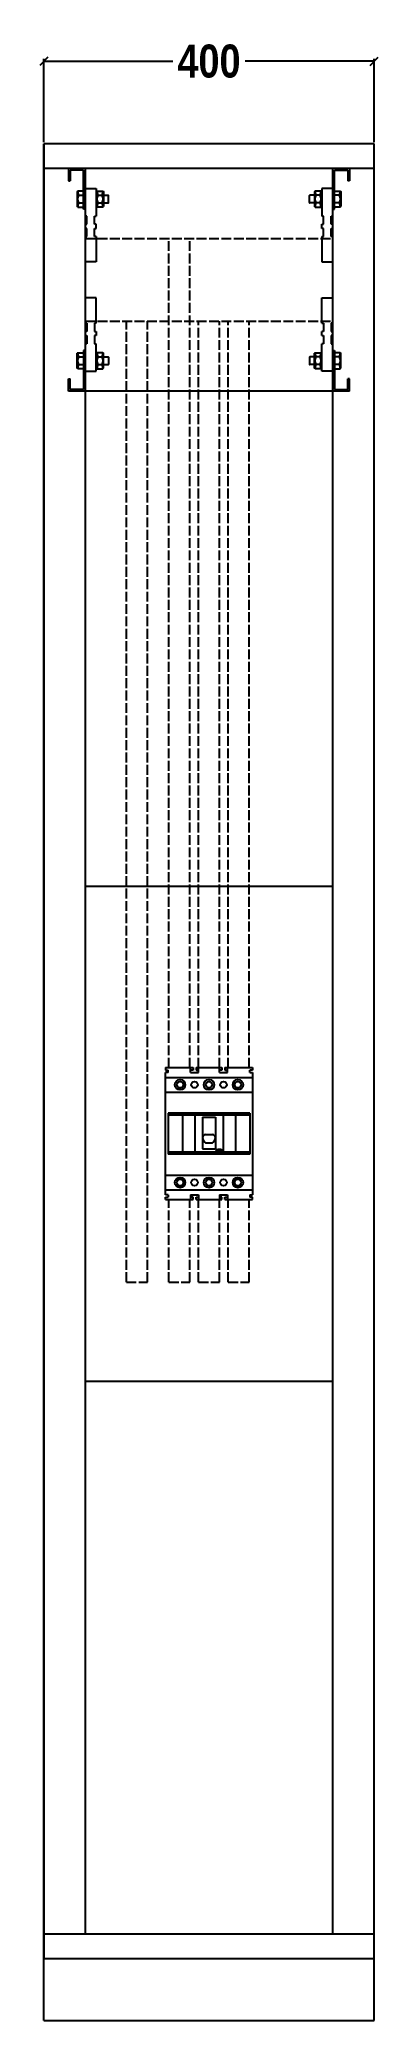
# Model space of a CAD drawing. Header units: millimetres. Extents: x -5 to 405, y -75 to 2326.
import ezdxf

# ---------------------------------------------------------------- set-up
doc = ezdxf.new("R2010")
doc.units = ezdxf.units.MM
doc.header["$MEASUREMENT"] = 0
doc.linetypes.add('ACAD_ISO02W100', pattern=[15, 12, -3])
doc.styles.add('ANB', font='ARIALNB.TTF')
doc.dimstyles.new('ARULLAIYA', dxfattribs={"dimtxt": 20, "dimasz": 10, "dimexe": 3, "dimexo": 2, "dimgap": 7, "dimtad": 0, "dimdec": 0, "dimzin": 0, "dimdsep": 46, "dimtxsty": 'ANB', "dimblk": 'OBLIQUE', "dimcen": 0.09, "dimadec": 0, "dimazin": 0, "dimtfac": 1, "dimtdec": 0, "dimtofl": 0, "dimtmove": 0, "dimatfit": 3, "dimldrblk": 'OBLIQUE', "dimfxl": 1, "dimtolj": 1, "dimtzin": 0, "dimarcsym": 1})

# ---------------------------------------------------------------- blocks, each defined once
blk = doc.blocks.new('_Oblique')
at = {"color": 0, "linetype": 'ByBlock', "lineweight": -2}
blk.add_line((-0.5, -0.5), (0.5, 0.5), dxfattribs=at)
blk = doc.blocks.new('*D1')
at = {"color": 0, "lineweight": -2, "transparency": 16777216}
for p, q in [((0, 2202), (0, 2303)), ((0, 2300), (156.3, 2300)), ((400, 2300), (243.7, 2300)), ((400, 2202), (400, 2303))]:
    blk.add_line(p, q, dxfattribs=at)
at = {"layer": 'Defpoints', "color": 0, "transparency": 16777216}
for p in [(400, 2300), (0, 2200), (400, 2200)]:
    blk.add_point(p, dxfattribs=at)
at = {"color": 0, "lineweight": -2, "transparency": 16777216, "xscale": 10, "yscale": 10, "zscale": 10, "rotation": 180}
blk.add_blockref('_Oblique', (0, 2300), dxfattribs=at)
at = {"color": 0, "lineweight": -2, "transparency": 16777216, "xscale": 10, "yscale": 10, "zscale": 10}
blk.add_blockref('_Oblique', (400, 2300), dxfattribs=at)
at = {"color": 0, "transparency": 16777216, "insert": (200, 2300), "char_height": 40, "attachment_point": 5, "style": 'ANB'}
blk.add_mtext('\\A1;400', dxfattribs=at)
blk = doc.blocks.new('*D2')
at = {"color": 0, "lineweight": -2, "transparency": 16777216}
for p, q in [((0, 2202), (0, 2303)), ((0, 2300), (156.3, 2300)), ((400, 2300), (243.7, 2300)), ((400, 2202), (400, 2303))]:
    blk.add_line(p, q, dxfattribs=at)
at = {"layer": 'Defpoints', "color": 0, "transparency": 16777216}
for p in [(400, 2300), (0, 2200), (400, 2200)]:
    blk.add_point(p, dxfattribs=at)
at = {"color": 0, "lineweight": -2, "transparency": 16777216, "xscale": 10, "yscale": 10, "zscale": 10, "rotation": 180}
blk.add_blockref('_Oblique', (0, 2300), dxfattribs=at)
at = {"color": 0, "lineweight": -2, "transparency": 16777216, "xscale": 10, "yscale": 10, "zscale": 10}
blk.add_blockref('_Oblique', (400, 2300), dxfattribs=at)
at = {"color": 0, "transparency": 16777216, "insert": (200, 2300), "char_height": 40, "attachment_point": 5, "style": 'ANB'}
blk.add_mtext('\\A1;400', dxfattribs=at)

msp = doc.modelspace()

# ---------------------------------------------------------------- hatches: boundary and pattern name
h = msp.add_hatch()
h.set_pattern_fill('ANSI31', color=256, scale=1.2)
h.set_pattern_definition([(45, (-122961.50034, 23365.29908), (-0.10606601718, 0.10606601718), [])])
edge = h.paths.add_edge_path()
edge.add_line((212.4, 979.7), (211.2, 981.3))
edge.add_line((211.2, 981.3), (210, 978.5))
edge.add_ellipse((212.4, 979.7), major_axis=(3.78, 0), ratio=0.431137, start_angle=230.5474, end_angle=241.194)
edge.add_line((210.6, 978.3), (211.3, 980.1))
edge.add_line((211.3, 980.1), (212.4, 978.8))
edge.add_line((212.4, 978.8), (213.4, 980.1))
edge.add_line((213.4, 980.1), (214.2, 978.3))
edge.add_ellipse((212.4, 979.7), major_axis=(3.78, 0), ratio=0.431137, start_angle=298.806, end_angle=309.4526)
edge.add_line((214.8, 978.5), (213.6, 981.3))
edge.add_line((213.6, 981.3), (212.4, 979.7))

# ---------------------------------------------------------------- linework, layer by layer
for p, q in [((400, 2200), (0, 2200)), ((0, 2200), (0, 0)), ((400, 2200), (0, 2200)), ((0, 2200), (0, 0)), ((0, -75), (0, 2200)), ((400, -75), (400, 2200)), ((400, 2170), (0, 2170)), ((30, 2170), (30, 2155)), ((48, 2168), (32, 2168)), ((32, 2168), (32, 2155)), ((48, 2120.8), (48, 2168)), ((50, 2170), (50, 30)), ((350, 30), (350, 2170)), ((352, 2120.8), (352, 2168)), ((352, 2168), (368, 2168)), ((368, 2168), (368, 2155)), ((370, 2170), (370, 2155)), ((30, 2155), (32, 2155)), ((41, 2142.5), (40.2, 2141.9)), ((40.2, 2141.9), (40.2, 2124)), ((40.9, 2142.2), (40.9, 2123.8)), ((48, 2142.7), (41.4, 2142.7)), ((42, 2137.6), (50, 2137.6)), ((50, 2145.6), (63.5, 2145.6)), ((63.5, 2145.6), (63.5, 2112.4)), ((64.3, 2142.5), (63.5, 2141.9)), ((63.5, 2137.6), (78, 2137.6)), ((64.2, 2142.2), (64.2, 2123.8)), ((64.7, 2142.7), (71.3, 2142.7)), ((71.7, 2142.5), (72.4, 2141.9)), ((71.8, 2142.2), (71.8, 2123.8)), ((72.4, 2141.9), (72.4, 2124)), ((336.5, 2137.6), (322, 2137.6)), ((328.3, 2142.5), (327.6, 2141.9)), ((327.6, 2141.9), (327.6, 2124)), ((328.2, 2142.2), (328.2, 2123.8)), ((335.3, 2142.7), (328.7, 2142.7)), ((335.7, 2142.5), (336.5, 2141.9)), ((335.8, 2142.2), (335.8, 2123.8)), ((336.5, 2145.6), (336.5, 2112.4)), ((350, 2145.6), (336.5, 2145.6)), ((358, 2137.6), (350, 2137.6)), ((352, 2142.7), (358.6, 2142.7)), ((359, 2142.5), (359.8, 2141.9)), ((359.1, 2142.2), (359.1, 2123.8)), ((359.8, 2141.9), (359.8, 2124)), ((370, 2155), (368, 2155)), ((41, 2123.4), (40.2, 2124)), ((41.4, 2123.3), (48, 2123.3)), ((42, 2128.4), (50, 2128.4)), ((50, 2120.8), (48, 2120.8)), ((63.5, 2128.4), (78, 2128.4)), ((64.3, 2123.4), (63.5, 2124)), ((71.3, 2123.3), (64.7, 2123.3)), ((71.7, 2123.4), (72.4, 2124)), ((78.5, 2128.9), (78.5, 2137.1)), ((321.5, 2128.9), (321.5, 2137.1)), ((336.5, 2128.4), (322, 2128.4)), ((328.3, 2123.4), (327.6, 2124)), ((328.7, 2123.3), (335.3, 2123.3)), ((335.7, 2123.4), (336.5, 2124)), ((358, 2128.4), (350, 2128.4)), ((350, 2120.8), (352, 2120.8)), ((358.6, 2123.3), (352, 2123.3)), ((359, 2123.4), (359.8, 2124)), ((52, 2112.4), (50, 2112.4)), ((50, 2102.4), (52, 2102.4)), ((52, 2097.4), (50, 2097.4)), ((52, 2102.4), (52, 2112.4)), ((52, 2087.4), (52, 2097.4)), ((61.5, 2102.4), (61.5, 2112.4)), ((61.5, 2112.4), (63.5, 2112.4)), ((63.5, 2102.4), (61.5, 2102.4)), ((61.5, 2087.4), (61.5, 2097.4)), ((61.5, 2097.4), (63.5, 2097.4)), ((63.5, 2097.4), (63.5, 2102.4)), ((338.5, 2112.4), (336.5, 2112.4)), ((336.5, 2097.4), (336.5, 2102.4)), ((336.5, 2102.4), (338.5, 2102.4)), ((338.5, 2097.4), (336.5, 2097.4)), ((338.5, 2102.4), (338.5, 2112.4)), ((338.5, 2087.4), (338.5, 2097.4)), ((348, 2102.4), (348, 2112.4)), ((348, 2112.4), (350, 2112.4)), ((350, 2102.4), (348, 2102.4)), ((348, 2087.4), (348, 2097.4)), ((348, 2097.4), (350, 2097.4)), ((50, 2087.4), (52, 2087.4)), ((63.5, 2087.4), (61.5, 2087.4)), ((63.5, 2087.4), (63.5, 2056.7)), ((336.5, 2087.4), (336.5, 2056.7)), ((336.5, 2087.4), (338.5, 2087.4)), ((350, 2087.4), (348, 2087.4)), ((63.5, 2056.7), (50, 2056.7)), ((336.5, 2056.7), (350, 2056.7)), ((63.5, 2013.3), (50, 2013.3)), ((63.5, 1982.6), (63.5, 2013.3)), ((336.5, 1982.6), (336.5, 2013.3)), ((336.5, 2013.3), (350, 2013.3)), ((50, 1982.6), (52, 1982.6)), ((52, 1972.6), (50, 1972.6)), ((52, 1982.6), (52, 1972.6)), ((63.5, 1982.6), (61.5, 1982.6)), ((61.5, 1982.6), (61.5, 1972.6)), ((61.5, 1972.6), (63.5, 1972.6)), ((63.5, 1972.6), (63.5, 1967.6)), ((336.5, 1982.6), (338.5, 1982.6)), ((336.5, 1967.6), (336.5, 1972.6)), ((338.5, 1972.6), (336.5, 1972.6)), ((338.5, 1982.6), (338.5, 1972.6)), ((350, 1982.6), (348, 1982.6)), ((348, 1982.6), (348, 1972.6)), ((348, 1972.6), (350, 1972.6)), ((41, 1946.6), (40.2, 1946)), ((40.2, 1928.1), (40.2, 1946)), ((40.9, 1927.8), (40.9, 1946.2)), ((41.4, 1946.7), (48, 1946.7)), ((48, 1949.2), (48, 1902)), ((50, 1949.2), (48, 1949.2)), ((50, 1967.6), (52, 1967.6)), ((52, 1957.6), (50, 1957.6)), ((52, 1967.6), (52, 1957.6)), ((63.5, 1967.6), (61.5, 1967.6)), ((61.5, 1967.6), (61.5, 1957.6)), ((61.5, 1957.6), (63.5, 1957.6)), ((63.5, 1924.4), (63.5, 1957.6)), ((64.3, 1946.6), (63.5, 1946)), ((64.2, 1927.8), (64.2, 1946.2)), ((71.3, 1946.7), (64.7, 1946.7)), ((71.7, 1946.6), (72.4, 1946)), ((71.8, 1927.8), (71.8, 1946.2)), ((72.4, 1928.1), (72.4, 1946)), ((328.3, 1946.6), (327.6, 1946)), ((327.6, 1928.1), (327.6, 1946)), ((328.2, 1927.8), (328.2, 1946.2)), ((328.7, 1946.7), (335.3, 1946.7)), ((335.7, 1946.6), (336.5, 1946)), ((335.8, 1927.8), (335.8, 1946.2)), ((336.5, 1967.6), (338.5, 1967.6)), ((336.5, 1924.4), (336.5, 1957.6)), ((338.5, 1957.6), (336.5, 1957.6)), ((338.5, 1967.6), (338.5, 1957.6)), ((350, 1967.6), (348, 1967.6)), ((348, 1967.6), (348, 1957.6)), ((348, 1957.6), (350, 1957.6)), ((350, 1949.2), (352, 1949.2)), ((352, 1949.2), (352, 1902)), ((358.6, 1946.7), (352, 1946.7)), ((359, 1946.6), (359.8, 1946)), ((359.1, 1927.8), (359.1, 1946.2)), ((359.8, 1928.1), (359.8, 1946)), ((41, 1927.5), (40.2, 1928.1)), ((48, 1927.3), (41.4, 1927.3)), ((42, 1941.6), (50, 1941.6)), ((42, 1932.4), (50, 1932.4)), ((50, 1924.4), (63.5, 1924.4)), ((63.5, 1941.6), (78, 1941.6)), ((63.5, 1932.4), (78, 1932.4)), ((64.3, 1927.5), (63.5, 1928.1)), ((64.7, 1927.3), (71.3, 1927.3)), ((71.7, 1927.5), (72.4, 1928.1)), ((78.5, 1941.1), (78.5, 1932.9)), ((321.5, 1941.1), (321.5, 1932.9)), ((336.5, 1941.6), (322, 1941.6)), ((336.5, 1932.4), (322, 1932.4)), ((328.3, 1927.5), (327.6, 1928.1)), ((335.3, 1927.3), (328.7, 1927.3)), ((335.7, 1927.5), (336.5, 1928.1)), ((350, 1924.4), (336.5, 1924.4)), ((358, 1941.6), (350, 1941.6)), ((358, 1932.4), (350, 1932.4)), ((352, 1927.3), (358.6, 1927.3)), ((359, 1927.5), (359.8, 1928.1)), ((30, 1900), (30, 1915)), ((30, 1915), (32, 1915)), ((370, 1900), (30, 1900)), ((32, 1902), (32, 1915)), ((48, 1902), (32, 1902)), ((352, 1902), (368, 1902)), ((368, 1902), (368, 1915)), ((370, 1915), (368, 1915)), ((370, 1900), (370, 1915)), ((50, 1300), (350, 1300)), ((147.5, 1080), (180.7, 1080)), ((147.5, 1080), (147.5, 1077)), ((147.5, 1077), (150.5, 1077)), ((147.5, 926), (147.5, 1074)), ((150.5, 1074), (147.5, 1074)), ((147.5, 1068), (252.5, 1068)), ((150.5, 1074), (150.5, 1077)), ((177.7, 1074), (177.7, 1080)), ((180.7, 1077), (177.7, 1077)), ((177.7, 1074), (187.3, 1074)), ((180.7, 1080), (180.7, 1077)), ((184.3, 1080), (215.7, 1080)), ((184.3, 1080), (184.3, 1077)), ((184.3, 1077), (187.3, 1077)), ((187.3, 1074), (187.3, 1080)), ((212.7, 1074), (212.7, 1080)), ((215.7, 1077), (212.7, 1077)), ((212.7, 1074), (222.3, 1074)), ((215.7, 1080), (215.7, 1077)), ((219.3, 1080), (252.5, 1080)), ((219.3, 1080), (219.3, 1077)), ((219.3, 1077), (222.3, 1077)), ((222.3, 1074), (222.3, 1080)), ((249.5, 1074), (249.5, 1077)), ((252.5, 1077), (249.5, 1077)), ((249.5, 1074), (252.5, 1074)), ((252.5, 1080), (252.5, 1077)), ((252.5, 1074), (252.5, 926)), ((147.5, 1050.3), (252.5, 1050.3)), ((249.5, 1025), (150.5, 1025)), ((150.5, 1025), (150.5, 975)), ((249.5, 1022.5), (150.5, 1022.5)), ((168, 1022.5), (168, 977.5)), ((182.8, 1022.5), (182.8, 977.5)), ((192.2, 1019.8), (192.2, 981.4)), ((192.2, 1019.8), (207.8, 1019.8)), ((207.8, 1019.8), (207.8, 981.4)), ((217.2, 1022.5), (217.2, 977.5)), ((232, 1022.5), (232, 977.5)), ((249.5, 1025), (249.5, 975)), ((195.8, 998.9), (204.2, 998.9)), ((195.8, 988.8), (204.2, 988.8)), ((249.5, 977.5), (150.5, 977.5)), ((249.5, 975), (150.5, 975)), ((192.2, 981.4), (207.8, 981.4)), ((210, 978.5), (211.2, 981.3)), ((210.6, 978.3), (211.3, 980.1)), ((211.2, 981.3), (212.4, 979.7)), ((211.3, 980.1), (212.4, 978.8)), ((212.4, 979.7), (213.6, 981.3)), ((212.4, 978.8), (213.4, 980.1)), ((213.4, 980.1), (214.2, 978.3)), ((213.6, 981.3), (214.8, 978.5)), ((147.5, 949.7), (252.5, 949.7)), ((147.5, 932), (252.5, 932)), ((150.5, 926), (147.5, 926)), ((147.5, 920), (147.5, 923)), ((147.5, 923), (150.5, 923)), ((147.5, 920), (180.7, 920)), ((150.5, 926), (150.5, 923)), ((177.7, 926), (177.7, 920)), ((177.7, 926), (187.3, 926)), ((180.7, 923), (177.7, 923)), ((180.7, 920), (180.7, 923)), ((184.3, 920), (184.3, 923)), ((184.3, 923), (187.3, 923)), ((184.3, 920), (215.7, 920)), ((187.3, 926), (187.3, 920)), ((212.7, 926), (212.7, 920)), ((212.7, 926), (222.3, 926)), ((215.7, 923), (212.7, 923)), ((215.7, 920), (215.7, 923)), ((219.3, 920), (219.3, 923)), ((219.3, 923), (222.3, 923)), ((219.3, 920), (252.5, 920)), ((222.3, 926), (222.3, 920)), ((249.5, 926), (249.5, 923)), ((249.5, 926), (252.5, 926)), ((252.5, 923), (249.5, 923)), ((252.5, 920), (252.5, 923)), ((50, 700), (350, 700)), ((0, 30), (400, 30)), ((0, 0), (400, 0)), ((0, -75), (400, -75))]:
    msp.add_line(p, q)
at = {"color": 3, "linetype": 'ACAD_ISO02W100'}
for p, q in [((50, 2085), (350, 2085)), ((151.4, 1080), (151.4, 2085)), ((176.8, 1080), (176.8, 2085)), ((50, 1985), (350, 1985)), ((100, 820), (100, 1985)), ((125.4, 820), (125.4, 1985)), ((187.3, 1080), (187.3, 1985)), ((212.7, 1080), (212.7, 1985)), ((223.2, 1080), (223.2, 1985)), ((248.6, 1080), (248.6, 1985)), ((151.4, 820), (151.4, 920)), ((176.8, 820), (176.8, 920)), ((187.3, 820), (187.3, 920)), ((212.7, 820), (212.7, 920)), ((223.2, 820), (223.2, 920)), ((248.6, 820), (248.6, 920)), ((100, 820), (125.4, 820)), ((151.4, 820), (176.8, 820)), ((187.3, 820), (212.7, 820)), ((223.2, 820), (248.6, 820))]:
    msp.add_line(p, q, dxfattribs=at)
for centre, radius in [((165, 1059.3), 6.3), ((165, 1059.3), 3.9), ((182.5, 1059.3), 3.9), ((200, 1059.3), 6.3), ((200, 1059.3), 3.9), ((217.5, 1059.3), 3.9), ((235, 1059.3), 6.3), ((235, 1059.3), 3.9), ((165, 940.7), 6.3), ((165, 940.7), 3.9), ((182.5, 940.7), 3.9), ((200, 940.7), 6.3), ((200, 940.7), 3.9), ((217.5, 940.7), 3.9), ((235, 940.7), 6.3), ((235, 940.7), 3.9)]:
    msp.add_circle(centre, radius)
for centre, radius, start, end in [((41.4, 2142.2), 0.5, 90, 180), ((63.8, 2145.1), 23, 186.9505, 199.1544), ((50.7, 2133), 9.85, 152.128, 207.872), ((64.7, 2142.2), 0.5, 90, 180), ((87.1, 2145.1), 23, 186.9505, 199.1544), ((74, 2133), 9.85, 152.128, 207.872), ((48.9, 2145.1), 23, 340.8456, 353.0495), ((62, 2133), 9.85, 332.128, 27.872), ((71.3, 2142.2), 0.5, 0, 90), ((78, 2137.1), 0.5, 0, 90), ((322, 2137.1), 0.5, 90, 180), ((328.7, 2142.2), 0.5, 90, 180), ((351.1, 2145.1), 23, 186.9505, 199.1544), ((338, 2133), 9.85, 152.128, 207.872), ((312.9, 2145.1), 23, 340.8456, 353.0495), ((326, 2133), 9.85, 332.128, 27.872), ((335.3, 2142.2), 0.5, 0, 90), ((336.2, 2145.1), 23, 340.8456, 353.0495), ((349.3, 2133), 9.85, 332.128, 27.872), ((358.6, 2142.2), 0.5, 0, 90), ((63.8, 2120.8), 23, 160.8456, 173.0495), ((41.4, 2123.8), 0.5, 180, 270), ((87.1, 2120.8), 23, 160.8456, 173.0495), ((64.7, 2123.8), 0.5, 180, 270), ((48.9, 2120.8), 23, 6.9505, 19.1544), ((71.3, 2123.8), 0.5, 270, 0), ((78, 2128.9), 0.5, 270, 0), ((322, 2128.9), 0.5, 180, 270), ((351.1, 2120.8), 23, 160.8456, 173.0495), ((328.7, 2123.8), 0.5, 180, 270), ((312.9, 2120.8), 23, 6.9505, 19.1544), ((335.3, 2123.8), 0.5, 270, 0), ((336.2, 2120.8), 23, 6.9505, 19.1544), ((358.6, 2123.8), 0.5, 270, 0), ((41.4, 1946.2), 0.5, 90, 180), ((63.8, 1949.2), 23, 186.9505, 199.1544), ((64.7, 1946.2), 0.5, 90, 180), ((87.1, 1949.2), 23, 186.9505, 199.1544), ((48.9, 1949.2), 23, 340.8456, 353.0495), ((71.3, 1946.2), 0.5, 0, 90), ((328.7, 1946.2), 0.5, 90, 180), ((351.1, 1949.2), 23, 186.9505, 199.1544), ((312.9, 1949.2), 23, 340.8456, 353.0495), ((335.3, 1946.2), 0.5, 0, 90), ((336.2, 1949.2), 23, 340.8456, 353.0495), ((358.6, 1946.2), 0.5, 0, 90), ((50.7, 1937), 9.85, 152.128, 207.872), ((63.8, 1924.9), 23, 160.8456, 173.0495), ((41.4, 1927.8), 0.5, 180, 270), ((74, 1937), 9.85, 152.128, 207.872), ((87.1, 1924.9), 23, 160.8456, 173.0495), ((64.7, 1927.8), 0.5, 180, 270), ((62, 1937), 9.85, 332.128, 27.872), ((48.9, 1924.9), 23, 6.9505, 19.1544), ((71.3, 1927.8), 0.5, 270, 0), ((78, 1941.1), 0.5, 0, 90), ((78, 1932.9), 0.5, 270, 0), ((322, 1941.1), 0.5, 90, 180), ((322, 1932.9), 0.5, 180, 270), ((338, 1937), 9.85, 152.128, 207.872), ((351.1, 1924.9), 23, 160.8456, 173.0495), ((328.7, 1927.8), 0.5, 180, 270), ((326, 1937), 9.85, 332.128, 27.872), ((312.9, 1924.9), 23, 6.9505, 19.1544), ((335.3, 1927.8), 0.5, 270, 0), ((349.3, 1937), 9.85, 332.128, 27.872), ((336.2, 1924.9), 23, 6.9505, 19.1544), ((358.6, 1927.8), 0.5, 270, 0), ((195.8, 995.3), 3.6, 90, 180), ((199.5, 995), 7.23, 177.2723, 239.9486), ((204.2, 995.3), 3.6, 0, 90), ((200.5, 995), 7.23, 300.0514, 2.7277)]:
    msp.add_arc(centre, radius, start, end)
msp.add_ellipse((212.4, 979.7), major_axis=(3.78, 0), ratio=0.431137)

# ---------------------------------------------------------------- dimensions: what is measured, and where the dimension line sits
at = {"color": 30, "transparency": 33554687}
for picture in ['*D1', '*D2']:
    dim = msp.add_linear_dim(base=(400, 2300), p1=(0, 2200), p2=(400, 2200), dimstyle='ARULLAIYA', override={"dimtxt": 40}, dxfattribs=at)
    dim.commit()
    dim.dimension.update_dxf_attribs({"geometry": picture, "text_midpoint": (200, 2300)})

doc.saveas('drawing.dxf')
